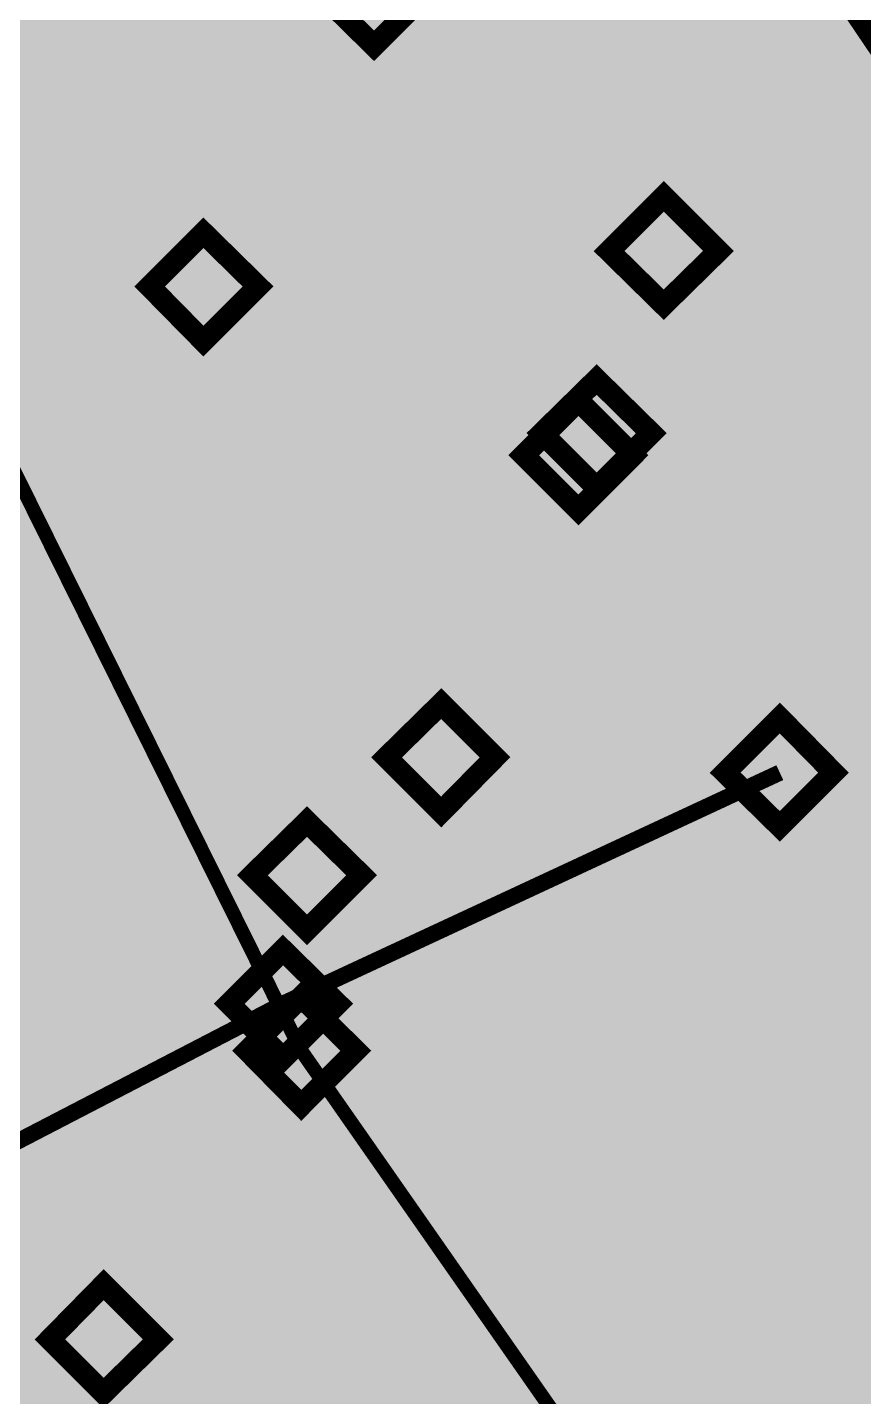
# Model space of a CAD drawing. Header units: millimetres. Extents: x 92 to 588, y 96 to 434.
# Drawn here: x 425.05 to 440.43, y 353.57 to 378.76 of the extents above; entities that cross this region are included whole.
import ezdxf

# ---------------------------------------------------------------- set-up
doc = ezdxf.new("R2010")
doc.units = ezdxf.units.MM
doc.layers.add('H', color=7, linetype='Continuous')
doc.layers.add('P', color=7, linetype='Continuous')

msp = doc.modelspace()

# ---------------------------------------------------------------- hatches: boundary and pattern name
at = {"layer": 'H', "linetype": 'Continuous'}
for points in [[(291.162, 223.903), (291.162, 433.788), (588.166, 433.788), (588.166, 223.903), (291.162, 223.903)], [(431.426, 378.419), (430.421, 379.407), (431.426, 380.413), (432.414, 379.407), (431.426, 378.419)], [(431.091, 375.491), (431.003, 375.491), (430.844, 375.509), (430.774, 375.544), (430.703, 375.579), (430.58, 375.668), (430.527, 375.721), (430.456, 375.791), (430.35, 375.985), (430.315, 376.091), (430.28, 376.214), (430.245, 376.514), (430.227, 376.673), (430.245, 376.832), (430.28, 377.149), (430.298, 377.273), (430.35, 377.414), (430.456, 377.643), (430.527, 377.749), (430.597, 377.855), (430.774, 377.996), (430.88, 378.067), (431.003, 378.119), (431.25, 378.172), (431.391, 378.172), (431.479, 378.172), (431.55, 378.155), (431.62, 378.155), (431.691, 378.137), (431.691, 377.802), (431.62, 377.82), (431.532, 377.855), (431.444, 377.873), (431.356, 377.873), (431.268, 377.873), (431.127, 377.837), (430.985, 377.784), (430.88, 377.714), (430.827, 377.661), (430.774, 377.59), (430.703, 377.467), (430.633, 377.308), (430.597, 377.114), (430.597, 377.008), (430.703, 376.832), (430.597, 376.761), (430.58, 376.726), (430.58, 376.691), (430.58, 376.655), (430.58, 376.603), (430.58, 376.461), (430.615, 376.25), (430.633, 376.162), (430.668, 376.091), (430.739, 375.968), (430.774, 375.915), (430.844, 375.844), (430.915, 375.809), (431.003, 375.773), (431.091, 375.773), (431.197, 375.773), (431.321, 375.826), (431.391, 375.879), (431.462, 375.95), (431.515, 376.056), (431.55, 376.214), (431.568, 376.356), (431.55, 376.444), (431.532, 376.567), (431.515, 376.638), (431.497, 376.691), (431.426, 376.779), (431.391, 376.814), (431.356, 376.832), (431.268, 376.885), (431.232, 376.885), (431.144, 376.902), (431.056, 376.902), (430.933, 376.902), (430.809, 376.867), (430.703, 376.832), (430.597, 377.008), (430.721, 377.096), (430.844, 377.149), (430.915, 377.167), (431.056, 377.185), (431.127, 377.185), (431.268, 377.185), (431.391, 377.149), (431.444, 377.132), (431.568, 377.079), (431.638, 377.043), (431.691, 376.973), (431.797, 376.849), (431.85, 376.761), (431.867, 376.673), (431.903, 376.479), (431.92, 376.373), (431.903, 376.285), (431.867, 376.091), (431.85, 376.003), (431.815, 375.932), (431.726, 375.791), (431.673, 375.721), (431.603, 375.668), (431.479, 375.579), (431.409, 375.544), (431.338, 375.509), (431.18, 375.491), (431.091, 375.491)], [(432.926, 375.491), (432.749, 375.491), (432.555, 375.527), (432.397, 375.562), (432.255, 375.632), (432.255, 376.003), (432.326, 375.968), (432.467, 375.897), (432.555, 375.862), (432.661, 375.826), (432.732, 375.809), (432.838, 375.791), (432.926, 375.791), (433.032, 375.791), (433.137, 375.826), (433.19, 375.844), (433.261, 375.897), (433.296, 375.95), (433.367, 376.02), (433.402, 376.126), (433.437, 376.232), (433.437, 376.356), (433.437, 376.426), (433.42, 376.55), (433.402, 376.585), (433.384, 376.638), (433.331, 376.708), (433.296, 376.726), (433.243, 376.761), (433.155, 376.814), (433.102, 376.832), (432.996, 376.849), (432.873, 376.849), (432.732, 376.849), (432.591, 376.832), (432.45, 376.814), (432.361, 376.797), (432.361, 378.119), (433.772, 378.119), (433.772, 377.82), (432.696, 377.82), (432.696, 377.132), (432.749, 377.132), (432.873, 377.149), (432.926, 377.149), (433.12, 377.132), (433.261, 377.114), (433.331, 377.096), (433.455, 377.026), (433.525, 376.991), (433.578, 376.938), (433.684, 376.814), (433.72, 376.744), (433.755, 376.655), (433.79, 376.479), (433.79, 376.356), (433.79, 376.267), (433.755, 376.091), (433.737, 376.02), (433.702, 375.932), (433.614, 375.791), (433.561, 375.738), (433.508, 375.685), (433.367, 375.579), (433.296, 375.544), (433.208, 375.527), (433.032, 375.491), (432.926, 375.491)], [(435.96, 375.474), (435.783, 375.509), (435.695, 375.544), (435.625, 375.562), (435.483, 375.65), (435.43, 375.703), (435.378, 375.756), (435.289, 375.879), (435.272, 375.95), (435.236, 376.02), (435.219, 376.179), (435.201, 376.25), (435.219, 376.356), (435.272, 376.55), (435.325, 376.638), (435.378, 376.726), (435.536, 376.867), (435.642, 376.92), (435.783, 376.779), (435.677, 376.655), (435.642, 376.603), (435.607, 376.532), (435.554, 376.373), (435.554, 376.285), (435.572, 376.162), (435.642, 375.968), (435.695, 375.897), (435.766, 375.826), (435.942, 375.738), (436.048, 375.738), (436.154, 375.738), (436.33, 375.809), (436.401, 375.862), (436.471, 375.932), (436.524, 376.109), (436.542, 376.232), (436.542, 376.303), (436.506, 376.426), (436.471, 376.479), (436.436, 376.532), (436.312, 376.62), (436.224, 376.673), (436.171, 376.708), (436.083, 376.744), (435.977, 376.779), (435.854, 376.832), (435.783, 376.779), (435.642, 376.92), (435.554, 376.991), (435.413, 377.114), (435.36, 377.167), (435.325, 377.238), (435.272, 377.396), (435.272, 377.502), (435.272, 377.573), (435.307, 377.714), (435.36, 377.82), (435.43, 377.943), (435.483, 377.978), (435.554, 378.031), (435.677, 378.102), (435.819, 378.155), (435.96, 378.172), (436.136, 378.172), (436.295, 378.155), (436.436, 378.102), (436.559, 378.049), (436.612, 377.996), (436.665, 377.943), (436.753, 377.837), (436.806, 377.731), (436.824, 377.59), (436.824, 377.52), (436.824, 377.432), (436.771, 377.273), (436.718, 377.185), (436.665, 377.096), (436.524, 376.973), (436.436, 376.92), (436.295, 377.061), (436.401, 377.185), (436.436, 377.238), (436.454, 377.308), (436.489, 377.449), (436.489, 377.52), (436.489, 377.608), (436.418, 377.749), (436.365, 377.802), (436.348, 377.837), (436.277, 377.873), (436.154, 377.925), (436.048, 377.925), (435.96, 377.925), (435.801, 377.873), (435.73, 377.82), (435.713, 377.802), (435.66, 377.731), (435.625, 377.626), (435.625, 377.537), (435.625, 377.484), (435.66, 377.361), (435.677, 377.326), (435.713, 377.273), (435.801, 377.202), (435.871, 377.167), (435.924, 377.132), (436.03, 377.079), (436.136, 377.026), (436.224, 377.008), (436.295, 377.061), (436.436, 376.92), (436.542, 376.849), (436.718, 376.726), (436.771, 376.655), (436.824, 376.567), (436.895, 376.373), (436.895, 376.25), (436.895, 376.179), (436.859, 376.02), (436.806, 375.879), (436.718, 375.756), (436.648, 375.703), (436.595, 375.65), (436.454, 375.562), (436.312, 375.509), (436.136, 375.474), (435.96, 375.474)], [(437.212, 375.544), (437.212, 375.897), (437.388, 376.056), (437.547, 376.214), (437.688, 376.373), (437.847, 376.532), (437.97, 376.673), (438.182, 376.938), (438.235, 377.043), (438.288, 377.149), (438.341, 377.343), (438.341, 377.449), (438.341, 377.555), (438.323, 377.643), (438.306, 377.678), (438.253, 377.749), (438.217, 377.767), (438.165, 377.82), (438.076, 377.855), (438.006, 377.873), (437.9, 377.873), (437.812, 377.873), (437.724, 377.855), (437.635, 377.82), (437.547, 377.802), (437.459, 377.767), (437.406, 377.731), (437.335, 377.678), (437.283, 377.643), (437.265, 378.014), (437.388, 378.067), (437.565, 378.119), (437.671, 378.155), (437.847, 378.172), (437.935, 378.172), (438.023, 378.172), (438.182, 378.155), (438.323, 378.102), (438.447, 378.031), (438.5, 377.978), (438.553, 377.943), (438.623, 377.82), (438.676, 377.696), (438.694, 377.537), (438.711, 377.467), (438.694, 377.326), (438.676, 377.185), (438.623, 377.061), (438.57, 376.955), (438.5, 376.832), (438.411, 376.726), (438.323, 376.62), (438.217, 376.497), (438.059, 376.32), (437.865, 376.144), (437.671, 375.968), (437.547, 375.826), (438.817, 375.826), (438.817, 375.544), (437.212, 375.544)], [(426.029, 374.821), (425.958, 374.821), (425.782, 374.856), (425.711, 374.874), (425.641, 374.909), (425.517, 374.997), (425.465, 375.05), (425.394, 375.121), (425.288, 375.315), (425.253, 375.421), (425.218, 375.544), (425.182, 375.844), (425.182, 376.179), (425.218, 376.479), (425.253, 376.62), (425.288, 376.744), (425.394, 376.991), (425.465, 377.096), (425.535, 377.185), (425.711, 377.343), (425.835, 377.396), (425.941, 377.449), (426.205, 377.502), (426.346, 377.502), (426.417, 377.502), (426.505, 377.502), (426.576, 377.484), (426.629, 377.467), (426.629, 377.132), (426.558, 377.167), (426.488, 377.185), (426.399, 377.202), (426.294, 377.202), (426.205, 377.202), (426.064, 377.185), (425.941, 377.114), (425.817, 377.043), (425.764, 376.991), (425.729, 376.938), (425.641, 376.797), (425.588, 376.638), (425.553, 376.444), (425.535, 376.338), (425.641, 376.162), (425.535, 376.091), (425.535, 376.02), (425.535, 375.985), (425.535, 375.932), (425.535, 375.809), (425.553, 375.579), (425.588, 375.491), (425.606, 375.421), (425.676, 375.297), (425.711, 375.244), (425.782, 375.174), (425.87, 375.138), (425.941, 375.103), (426.047, 375.103), (426.135, 375.103), (426.276, 375.156), (426.346, 375.209), (426.382, 375.244), (426.399, 375.297), (426.452, 375.385), (426.505, 375.562), (426.505, 375.703), (426.505, 375.773), (426.488, 375.915), (426.47, 375.968), (426.435, 376.02), (426.364, 376.109), (426.329, 376.144), (426.294, 376.179), (426.223, 376.214), (426.17, 376.214), (426.082, 376.232), (425.994, 376.232), (425.87, 376.232), (425.764, 376.197), (425.641, 376.162), (425.535, 376.338), (425.659, 376.426), (425.782, 376.479), (425.853, 376.497), (425.994, 376.514), (426.082, 376.514), (426.223, 376.514), (426.346, 376.497), (426.399, 376.479), (426.523, 376.408), (426.576, 376.373), (426.646, 376.32), (426.752, 376.179), (426.787, 376.091), (426.823, 376.02), (426.858, 375.826), (426.858, 375.703), (426.858, 375.615), (426.823, 375.421), (426.787, 375.35), (426.752, 375.262), (426.664, 375.121), (426.611, 375.068), (426.558, 374.997), (426.417, 374.909), (426.346, 374.874), (426.276, 374.856), (426.117, 374.821), (426.029, 374.821)], [(428.71, 374.821), (428.64, 374.821), (428.569, 374.821), (428.481, 374.839), (428.428, 374.856), (428.428, 375.191), (428.481, 375.174), (428.569, 375.138), (428.657, 375.121), (428.763, 375.121), (428.851, 375.121), (428.992, 375.156), (429.133, 375.209), (429.239, 375.297), (429.292, 375.35), (429.345, 375.403), (429.416, 375.544), (429.469, 375.703), (429.504, 375.879), (429.521, 375.985), (429.416, 376.179), (429.521, 376.232), (429.521, 376.303), (429.521, 376.338), (429.521, 376.391), (429.521, 376.514), (429.504, 376.744), (429.469, 376.832), (429.451, 376.902), (429.38, 377.026), (429.345, 377.079), (429.31, 377.114), (429.222, 377.185), (429.186, 377.202), (429.098, 377.22), (429.01, 377.22), (428.904, 377.22), (428.781, 377.167), (428.71, 377.114), (428.64, 377.026), (428.604, 376.938), (428.551, 376.761), (428.551, 376.638), (428.551, 376.55), (428.569, 376.408), (428.587, 376.356), (428.604, 376.303), (428.675, 376.214), (428.728, 376.179), (428.763, 376.162), (428.834, 376.109), (428.869, 376.109), (428.957, 376.091), (429.045, 376.091), (429.169, 376.091), (429.292, 376.126), (429.416, 376.179), (429.521, 375.985), (429.38, 375.897), (429.257, 375.844), (429.186, 375.826), (429.045, 375.809), (428.975, 375.809), (428.834, 375.809), (428.71, 375.826), (428.657, 375.862), (428.534, 375.915), (428.481, 375.95), (428.41, 376.02), (428.304, 376.144), (428.269, 376.232), (428.234, 376.303), (428.199, 376.497), (428.199, 376.62), (428.199, 376.708), (428.234, 376.902), (428.269, 376.973), (428.287, 377.061), (428.393, 377.202), (428.445, 377.273), (428.498, 377.326), (428.622, 377.414), (428.781, 377.467), (428.939, 377.502), (429.01, 377.502), (429.098, 377.502), (429.275, 377.467), (429.345, 377.449), (429.416, 377.414), (429.539, 377.326), (429.592, 377.273), (429.663, 377.202), (429.751, 377.008), (429.804, 376.902), (429.839, 376.779), (429.874, 376.497), (429.874, 376.162), (429.839, 375.862), (429.804, 375.703), (429.768, 375.579), (429.663, 375.333), (429.592, 375.227), (429.504, 375.138), (429.327, 374.98), (429.222, 374.927), (429.116, 374.874), (428.869, 374.821), (428.71, 374.821)], [(434.302, 375.544), (434.302, 376.038), (434.725, 376.038), (434.725, 375.544), (434.302, 375.544)], [(436.753, 373.657), (435.748, 374.645), (436.753, 375.65), (437.759, 374.645), (436.753, 373.657)], [(427.317, 374.874), (427.317, 375.368), (427.722, 375.368), (427.722, 374.874), (427.317, 374.874)], [(428.287, 372.987), (427.299, 373.992), (428.287, 374.98), (429.292, 373.992), (428.287, 372.987)], [(435.519, 370.288), (434.513, 371.293), (435.519, 372.281), (436.524, 371.293), (435.519, 370.288)], [(435.184, 369.882), (434.178, 370.888), (435.184, 371.893), (436.189, 370.888), (435.184, 369.882)], [(433.878, 367.413), (433.72, 367.43), (433.649, 367.466), (433.578, 367.501), (433.455, 367.589), (433.402, 367.642), (433.331, 367.713), (433.226, 367.907), (433.19, 368.012), (433.155, 368.136), (433.12, 368.418), (433.12, 368.594), (433.12, 368.753), (433.155, 369.071), (433.19, 369.194), (433.226, 369.335), (433.331, 369.565), (433.402, 369.67), (433.473, 369.776), (433.649, 369.917), (433.755, 369.988), (433.878, 370.023), (434.125, 370.094), (434.266, 370.094), (434.355, 370.094), (434.425, 370.076), (434.513, 370.076), (434.566, 370.058), (434.566, 369.723), (434.496, 369.741), (434.407, 369.776), (434.319, 369.794), (434.231, 369.794), (434.143, 369.794), (434.002, 369.759), (433.861, 369.706), (433.755, 369.635), (433.702, 369.582), (433.649, 369.512), (433.578, 369.388), (433.525, 369.229), (433.473, 369.035), (433.473, 368.93), (433.578, 368.753), (433.473, 368.683), (433.473, 368.647), (433.455, 368.612), (433.455, 368.383), (433.49, 368.171), (433.508, 368.083), (433.543, 368.012), (433.614, 367.889), (433.649, 367.836), (433.72, 367.765), (433.79, 367.713), (433.878, 367.695), (433.966, 367.695), (434.072, 367.695), (434.196, 367.748), (434.266, 367.801), (434.302, 367.836), (434.337, 367.871), (434.39, 367.977), (434.425, 368.136), (434.443, 368.277), (434.443, 368.365), (434.407, 368.489), (434.372, 368.594), (434.302, 368.7), (434.266, 368.736), (434.231, 368.753), (434.143, 368.788), (434.108, 368.806), (434.019, 368.824), (433.931, 368.824), (433.808, 368.824), (433.702, 368.788), (433.578, 368.753), (433.473, 368.93), (433.596, 369), (433.72, 369.053), (433.79, 369.088), (433.931, 369.106), (434.002, 369.106), (434.143, 369.106), (434.266, 369.071), (434.337, 369.053), (434.443, 369), (434.513, 368.947), (434.584, 368.894), (434.69, 368.771), (434.725, 368.683), (434.743, 368.594), (434.778, 368.4), (434.795, 368.295), (434.778, 368.206), (434.76, 368.012), (434.725, 367.924), (434.69, 367.854), (434.601, 367.713), (434.549, 367.642), (434.478, 367.589), (434.355, 367.501), (434.284, 367.466), (434.213, 367.43), (434.055, 367.413), (433.878, 367.413)], [(435.236, 367.466), (436.418, 369.741), (435.078, 369.741), (435.078, 370.041), (436.718, 370.041), (436.718, 369.653), (435.607, 367.466), (435.236, 367.466)], [(439.17, 367.466), (439.17, 368.348), (439.17, 368.63), (439.17, 369.635), (438.306, 368.63), (439.17, 368.63), (439.17, 368.348), (438.023, 368.348), (438.023, 368.718), (439.188, 370.041), (439.505, 370.041), (439.505, 368.63), (439.805, 368.63), (439.805, 368.348), (439.505, 368.348), (439.505, 367.466), (439.17, 367.466)], [(440.828, 367.413), (440.669, 367.43), (440.581, 367.466), (440.51, 367.501), (440.387, 367.589), (440.334, 367.642), (440.264, 367.713), (440.175, 367.907), (440.122, 368.012), (440.087, 368.136), (440.052, 368.418), (440.052, 368.594), (440.052, 368.753), (440.087, 369.071), (440.122, 369.194), (440.158, 369.335), (440.264, 369.565), (440.334, 369.67), (440.405, 369.776), (440.581, 369.917), (440.705, 369.988), (440.81, 370.023), (441.075, 370.094), (441.216, 370.094), (441.304, 370.094), (441.375, 370.076), (441.445, 370.076), (441.498, 370.058), (441.498, 369.723), (441.428, 369.741), (441.357, 369.776), (441.269, 369.794), (441.163, 369.794), (441.093, 369.794), (440.934, 369.759), (440.81, 369.706), (440.687, 369.635), (440.634, 369.582), (440.599, 369.512), (440.51, 369.388), (440.458, 369.229), (440.422, 369.035), (440.405, 368.93), (440.51, 368.753), (440.405, 368.683), (440.405, 368.647), (440.405, 368.612), (440.405, 368.383), (440.422, 368.171), (440.458, 368.083), (440.475, 368.012), (440.546, 367.889), (440.581, 367.836), (440.652, 367.765), (440.74, 367.713), (440.81, 367.695), (440.916, 367.695), (441.004, 367.695), (441.145, 367.748), (441.216, 367.801), (441.251, 367.836), (441.269, 367.871), (441.322, 367.977), (441.375, 368.136), (441.375, 368.277), (441.375, 368.365), (441.357, 368.489), (441.304, 368.594), (441.251, 368.7), (441.198, 368.736), (441.163, 368.753), (441.093, 368.788), (441.04, 368.806), (440.951, 368.824), (440.863, 368.824), (440.74, 368.824), (440.634, 368.788), (440.51, 368.753), (440.405, 368.93), (440.528, 369), (440.669, 369.053), (440.722, 369.088), (440.863, 369.106), (440.951, 369.106), (441.093, 369.106), (441.216, 369.071), (441.269, 369.053), (441.392, 369), (441.445, 368.947), (441.516, 368.894), (441.622, 368.771), (441.657, 368.683), (441.692, 368.594), (441.728, 368.4), (441.728, 368.295), (441.728, 368.206), (441.692, 368.012), (441.657, 367.924), (441.622, 367.854), (441.534, 367.713), (441.481, 367.642), (441.428, 367.589), (441.304, 367.501), (441.216, 367.466), (441.145, 367.43), (440.987, 367.413), (440.828, 367.413)], [(426.717, 365.084), (426.629, 365.084), (426.47, 365.102), (426.399, 365.137), (426.329, 365.173), (426.205, 365.261), (426.152, 365.314), (426.082, 365.384), (425.976, 365.578), (425.941, 365.684), (425.905, 365.808), (425.87, 366.107), (425.87, 366.266), (425.87, 366.425), (425.905, 366.742), (425.941, 366.883), (425.976, 367.007), (426.082, 367.236), (426.152, 367.342), (426.223, 367.448), (426.399, 367.589), (426.505, 367.66), (426.629, 367.713), (426.876, 367.765), (427.017, 367.765), (427.105, 367.765), (427.175, 367.748), (427.264, 367.748), (427.317, 367.73), (427.317, 367.395), (427.246, 367.43), (427.158, 367.448), (427.07, 367.466), (426.981, 367.466), (426.893, 367.466), (426.752, 367.43), (426.629, 367.377), (426.505, 367.307), (426.452, 367.254), (426.399, 367.183), (426.329, 367.06), (426.276, 366.901), (426.223, 366.707), (426.223, 366.601), (426.329, 366.425), (426.223, 366.354), (426.205, 366.284), (426.205, 366.196), (426.223, 366.054), (426.241, 365.843), (426.258, 365.755), (426.294, 365.684), (426.364, 365.561), (426.399, 365.508), (426.47, 365.437), (426.558, 365.402), (426.629, 365.367), (426.717, 365.367), (426.823, 365.367), (426.946, 365.419), (427.017, 365.472), (427.052, 365.508), (427.087, 365.543), (427.14, 365.649), (427.175, 365.808), (427.193, 365.949), (427.193, 366.037), (427.158, 366.16), (427.14, 366.231), (427.123, 366.284), (427.052, 366.372), (427.017, 366.407), (426.981, 366.443), (426.893, 366.478), (426.858, 366.478), (426.77, 366.495), (426.682, 366.495), (426.558, 366.495), (426.452, 366.46), (426.329, 366.425), (426.223, 366.601), (426.346, 366.689), (426.47, 366.742), (426.54, 366.76), (426.682, 366.778), (426.752, 366.778), (426.893, 366.778), (427.017, 366.76), (427.087, 366.742), (427.193, 366.672), (427.264, 366.637), (427.334, 366.566), (427.44, 366.443), (427.475, 366.354), (427.511, 366.266), (427.528, 366.072), (427.546, 365.966), (427.528, 365.878), (427.511, 365.684), (427.475, 365.596), (427.44, 365.525), (427.352, 365.384), (427.299, 365.314), (427.246, 365.261), (427.105, 365.173), (427.034, 365.137), (426.964, 365.12), (426.805, 365.084), (426.717, 365.084)], [(437.194, 367.466), (437.194, 367.959), (437.6, 367.959), (437.6, 367.466), (437.194, 367.466)], [(427.987, 365.137), (429.169, 367.413), (427.828, 367.413), (427.828, 367.713), (429.469, 367.713), (429.469, 367.324), (428.357, 365.137), (427.987, 365.137)], [(431.92, 365.137), (431.92, 366.019), (431.92, 366.301), (431.92, 367.307), (431.056, 366.301), (431.92, 366.301), (431.92, 366.019), (430.774, 366.019), (430.774, 366.39), (431.938, 367.713), (432.255, 367.713), (432.255, 366.301), (432.555, 366.301), (432.555, 366.019), (432.255, 366.019), (432.255, 365.137), (431.92, 365.137)], [(432.661, 364.326), (431.656, 365.331), (432.661, 366.319), (433.649, 365.331), (432.661, 364.326)], [(438.888, 364.061), (437.882, 365.049), (438.888, 366.054), (439.875, 365.049), (438.888, 364.061)], [(429.945, 365.137), (429.945, 365.631), (430.35, 365.631), (430.35, 365.137), (429.945, 365.137)], [(430.192, 362.156), (429.186, 363.162), (430.192, 364.149), (431.197, 363.162), (430.192, 362.156)], [(429.751, 359.793), (428.763, 360.798), (429.751, 361.786), (430.756, 360.798), (429.751, 359.793)], [(430.086, 358.928), (429.098, 359.934), (430.086, 360.922), (431.091, 359.934), (430.086, 358.928)], [(431.091, 357.517), (431.003, 357.535), (430.844, 357.553), (430.774, 357.588), (430.703, 357.623), (430.58, 357.711), (430.527, 357.764), (430.456, 357.835), (430.35, 358.029), (430.315, 358.135), (430.28, 358.258), (430.245, 358.54), (430.245, 358.717), (430.245, 358.875), (430.28, 359.175), (430.315, 359.316), (430.35, 359.458), (430.456, 359.687), (430.527, 359.793), (430.597, 359.881), (430.774, 360.04), (430.88, 360.093), (431.003, 360.145), (431.25, 360.198), (431.391, 360.216), (431.479, 360.216), (431.55, 360.198), (431.638, 360.198), (431.691, 360.181), (431.691, 359.846), (431.62, 359.863), (431.532, 359.898), (431.444, 359.916), (431.356, 359.916), (431.268, 359.916), (431.127, 359.881), (430.985, 359.828), (430.88, 359.74), (430.827, 359.687), (430.774, 359.634), (430.703, 359.51), (430.65, 359.334), (430.597, 359.158), (430.597, 359.052), (430.703, 358.858), (430.597, 358.805), (430.597, 358.77), (430.58, 358.734), (430.58, 358.505), (430.615, 358.293), (430.633, 358.205), (430.668, 358.117), (430.739, 357.993), (430.774, 357.958), (430.844, 357.888), (430.933, 357.835), (431.003, 357.817), (431.091, 357.799), (431.197, 357.817), (431.321, 357.87), (431.391, 357.923), (431.426, 357.958), (431.462, 357.993), (431.515, 358.082), (431.55, 358.258), (431.568, 358.399), (431.568, 358.487), (431.532, 358.611), (431.515, 358.664), (431.497, 358.717), (431.426, 358.823), (431.391, 358.858), (431.356, 358.875), (431.268, 358.911), (431.232, 358.928), (431.144, 358.946), (431.056, 358.946), (430.933, 358.946), (430.827, 358.911), (430.703, 358.858), (430.597, 359.052), (430.721, 359.122), (430.844, 359.175), (430.915, 359.211), (431.056, 359.228), (431.127, 359.228), (431.268, 359.228), (431.391, 359.193), (431.462, 359.175), (431.568, 359.122), (431.638, 359.069), (431.709, 359.017), (431.815, 358.875), (431.85, 358.805), (431.867, 358.717), (431.903, 358.523), (431.92, 358.417), (431.903, 358.311), (431.885, 358.135), (431.815, 357.958), (431.726, 357.835), (431.673, 357.764), (431.603, 357.711), (431.479, 357.623), (431.409, 357.588), (431.338, 357.553), (431.18, 357.535), (431.091, 357.517)], [(432.591, 357.535), (432.52, 357.535), (432.45, 357.553), (432.379, 357.57), (432.379, 357.888), (432.45, 357.87), (432.538, 357.852), (432.626, 357.835), (432.714, 357.835), (432.802, 357.835), (432.943, 357.852), (433.085, 357.905), (433.208, 357.993), (433.243, 358.046), (433.296, 358.117), (433.367, 358.24), (433.437, 358.399), (433.455, 358.593), (433.473, 358.699), (433.367, 358.875), (433.473, 358.946), (433.473, 358.999), (433.473, 359.052), (433.473, 359.228), (433.455, 359.44), (433.437, 359.528), (433.402, 359.616), (433.331, 359.74), (433.296, 359.793), (433.261, 359.828), (433.19, 359.881), (433.137, 359.898), (433.067, 359.934), (432.979, 359.934), (432.873, 359.934), (432.732, 359.881), (432.661, 359.81), (432.626, 359.775), (432.608, 359.74), (432.555, 359.652), (432.502, 359.475), (432.502, 359.334), (432.502, 359.263), (432.52, 359.122), (432.538, 359.069), (432.573, 359.017), (432.644, 358.928), (432.679, 358.893), (432.714, 358.858), (432.785, 358.823), (432.838, 358.805), (432.908, 358.805), (433.014, 358.787), (433.12, 358.805), (433.243, 358.84), (433.367, 358.875), (433.473, 358.699), (433.331, 358.611), (433.208, 358.558), (433.137, 358.54), (433.014, 358.505), (432.926, 358.505), (432.802, 358.523), (432.679, 358.54), (432.608, 358.558), (432.485, 358.628), (432.432, 358.664), (432.361, 358.717), (432.255, 358.858), (432.22, 358.928), (432.185, 359.017), (432.15, 359.211), (432.15, 359.316), (432.15, 359.422), (432.185, 359.599), (432.22, 359.687), (432.255, 359.775), (432.344, 359.916), (432.397, 359.969), (432.45, 360.022), (432.591, 360.11), (432.661, 360.145), (432.732, 360.181), (432.89, 360.216), (432.979, 360.216), (433.067, 360.216), (433.226, 360.181), (433.296, 360.163), (433.367, 360.128), (433.49, 360.04), (433.543, 359.987), (433.614, 359.898), (433.72, 359.722), (433.755, 359.616), (433.79, 359.493), (433.825, 359.193), (433.825, 359.034), (433.825, 358.858), (433.79, 358.558), (433.755, 358.417), (433.72, 358.276), (433.614, 358.046), (433.543, 357.941), (433.473, 357.852), (433.296, 357.694), (433.19, 357.641), (433.085, 357.588), (432.82, 357.535), (432.661, 357.535), (432.591, 357.535)], [(437.212, 357.57), (437.212, 357.941), (437.388, 358.099), (437.547, 358.258), (437.688, 358.399), (437.847, 358.558), (437.988, 358.717), (438.182, 358.981), (438.235, 359.087), (438.288, 359.175), (438.341, 359.387), (438.359, 359.493), (438.341, 359.599), (438.323, 359.669), (438.306, 359.722), (438.253, 359.775), (438.217, 359.81), (438.165, 359.863), (438.076, 359.898), (438.006, 359.916), (437.9, 359.916), (437.812, 359.916), (437.724, 359.898), (437.635, 359.863), (437.547, 359.828), (437.477, 359.81), (437.406, 359.757), (437.335, 359.722), (437.283, 359.687), (437.265, 360.057), (437.388, 360.11), (437.565, 360.163), (437.671, 360.181), (437.847, 360.216), (437.935, 360.216), (438.023, 360.216), (438.182, 360.198), (438.323, 360.145), (438.447, 360.075), (438.5, 360.022), (438.553, 359.969), (438.623, 359.863), (438.676, 359.74), (438.711, 359.581), (438.711, 359.51), (438.694, 359.352), (438.676, 359.228), (438.623, 359.105), (438.57, 358.981), (438.5, 358.875), (438.411, 358.77), (438.323, 358.646), (438.235, 358.54), (438.059, 358.364), (437.865, 358.17), (437.671, 357.993), (437.547, 357.87), (438.817, 357.87), (438.817, 357.57), (437.212, 357.57)], [(435.977, 357.517), (435.783, 357.535), (435.607, 357.57), (435.43, 357.605), (435.289, 357.676), (435.289, 358.046), (435.36, 358.011), (435.519, 357.941), (435.607, 357.905), (435.695, 357.87), (435.783, 357.852), (435.871, 357.835), (435.977, 357.817), (436.083, 357.835), (436.189, 357.87), (436.224, 357.888), (436.312, 357.941), (436.348, 357.976), (436.418, 358.064), (436.454, 358.17), (436.471, 358.276), (436.489, 358.399), (436.489, 358.47), (436.471, 358.576), (436.454, 358.628), (436.436, 358.664), (436.365, 358.752), (436.348, 358.77), (436.295, 358.805), (436.207, 358.858), (436.154, 358.875), (436.048, 358.893), (435.907, 358.893), (435.766, 358.893), (435.625, 358.875), (435.501, 358.858), (435.395, 358.84), (435.395, 360.163), (436.824, 360.163), (436.824, 359.863), (435.73, 359.863), (435.73, 359.175), (435.801, 359.175), (435.924, 359.193), (435.977, 359.193), (436.154, 359.175), (436.312, 359.158), (436.383, 359.14), (436.506, 359.069), (436.577, 359.017), (436.63, 358.981), (436.736, 358.858), (436.771, 358.787), (436.806, 358.699), (436.842, 358.523), (436.842, 358.399), (436.842, 358.311), (436.806, 358.135), (436.771, 358.046), (436.753, 357.976), (436.665, 357.835), (436.612, 357.782), (436.559, 357.729), (436.418, 357.623), (436.33, 357.588), (436.26, 357.553), (436.065, 357.535), (435.977, 357.517)], [(434.319, 357.57), (434.319, 358.082), (434.725, 358.082), (434.725, 357.57), (434.319, 357.57)], [(426.452, 353.637), (425.465, 354.624), (426.452, 355.63), (427.458, 354.624), (426.452, 353.637)]]:
    msp.add_hatch(color=7, dxfattribs=at).paths.add_polyline_path(points)

# ---------------------------------------------------------------- linework, layer by layer
at = {"layer": 'P', "color": 7}
for points, const_width in [([(373.5, 405.23), (377.928, 411.457), (388.211, 418.654), (403.116, 422.411), (418.832, 415.126), (418.532, 411.457), (442.874, 375.421), (447.443, 363.62), (444.338, 355.965)], 0.66), ([(373.5, 405.23), (377.928, 411.457), (388.211, 418.654), (403.116, 422.411), (418.832, 415.126), (418.532, 411.457), (442.874, 375.421), (447.443, 363.62), (444.338, 355.965)], 0.26), ([(373.5, 405.23), (377.928, 411.457), (388.211, 418.654), (403.116, 422.411), (418.832, 415.126), (418.532, 411.457), (442.874, 375.421), (447.443, 363.62), (444.338, 355.965)], 0.26), ([(378.563, 398.404), (388.282, 403.131), (401.246, 404.49), (408.443, 397.804), (417.703, 384.946), (430.086, 359.934), (447.284, 335.275), (470.99, 318.253), (496.408, 306.894), (507.062, 307.229), (530.451, 304.706), (561.531, 303.031), (581.234, 313.738)], 0.26), ([(430.421, 379.407), (431.426, 378.419), (432.414, 379.407), (431.426, 380.413), (430.421, 379.407), (430.421, 379.407)], 0.4), ([(435.748, 374.645), (436.753, 373.657), (437.759, 374.645), (436.753, 375.65), (435.748, 374.645), (435.748, 374.645)], 0.4), ([(427.299, 373.992), (428.287, 372.987), (429.292, 373.992), (428.287, 374.98), (427.299, 373.992), (427.299, 373.992)], 0.4), ([(434.513, 371.293), (435.519, 370.288), (436.524, 371.293), (435.519, 372.281), (434.513, 371.293), (434.513, 371.293)], 0.4), ([(434.178, 370.888), (435.184, 369.882), (436.189, 370.888), (435.184, 371.893), (434.178, 370.888), (434.178, 370.888)], 0.4), ([(431.656, 365.331), (432.661, 364.326), (433.649, 365.331), (432.661, 366.319), (431.656, 365.331), (431.656, 365.331)], 0.4), ([(437.882, 365.049), (438.888, 364.061), (439.875, 365.049), (438.888, 366.054), (437.882, 365.049), (437.882, 365.049)], 0.4), ([(394.808, 340.937), (405.18, 347.939), (410.754, 348.31), (414.775, 353.901), (420.226, 355.436), (421.796, 356.671), (429.751, 360.798), (438.888, 365.049)], 0.3), ([(429.186, 363.162), (430.192, 362.156), (431.197, 363.162), (430.192, 364.149), (429.186, 363.162), (429.186, 363.162)], 0.4), ([(428.763, 360.798), (429.751, 359.793), (430.756, 360.798), (429.751, 361.786), (428.763, 360.798), (428.763, 360.798)], 0.4), ([(429.098, 359.934), (430.086, 358.928), (431.091, 359.934), (430.086, 360.922), (429.098, 359.934), (429.098, 359.934)], 0.4), ([(425.465, 354.624), (426.452, 353.637), (427.458, 354.624), (426.452, 355.63), (425.465, 354.624), (425.465, 354.624)], 0.4)]:
    msp.add_lwpolyline(points, dxfattribs=dict(at, const_width=const_width))

doc.saveas('drawing.dxf')
